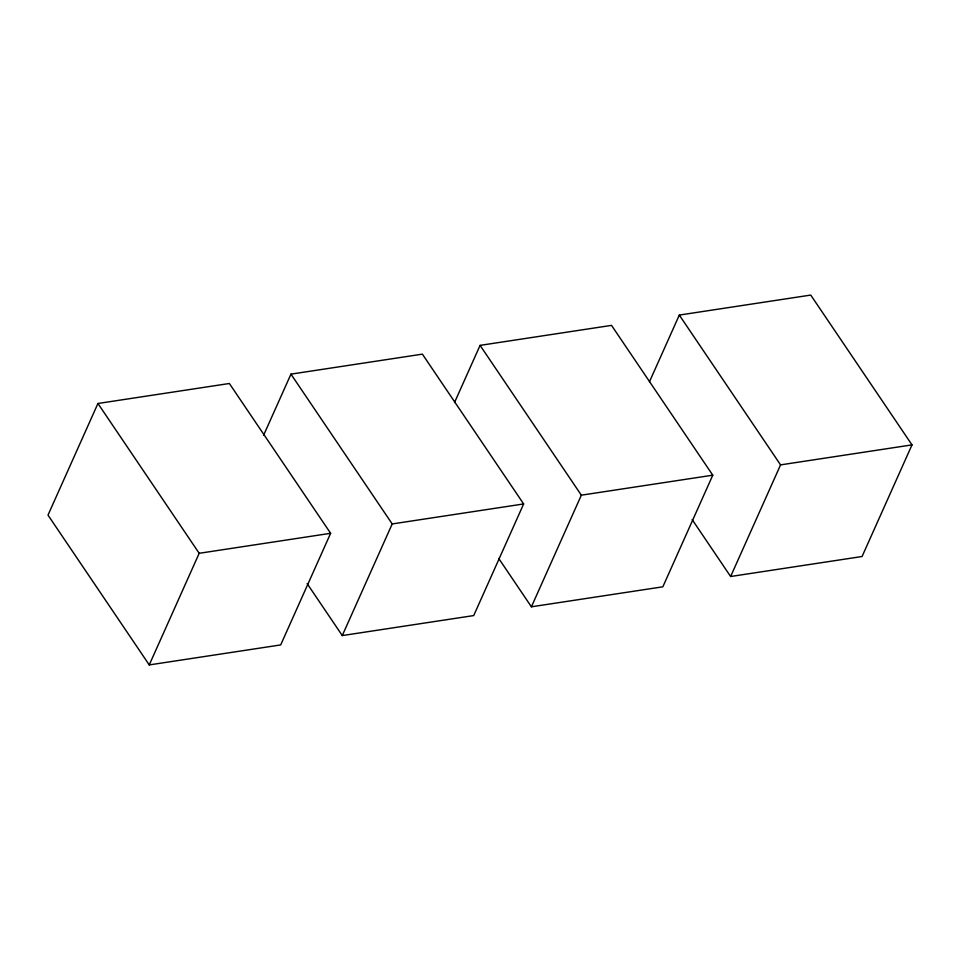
<?xml version="1.0" encoding="UTF-8"?>
<svg xmlns="http://www.w3.org/2000/svg" width="960" height="960" viewBox="0 0 960 960"><rect width="100%" height="100%" fill="white"/><g stroke="black" fill="none" stroke-linecap="round" stroke-linejoin="round"><path stroke-width="1.44" d="M97.932 403.488L48 515.112L149.256 664.92L280.692 644.928L330.624 533.304L229.368 383.496L97.932 403.488L199.188 553.296L149.256 664.92M263.544 435.384L290.952 374.136L422.388 354.144L523.644 503.952L473.712 615.576L342.276 635.568L307.128 583.572M342.276 635.568L392.208 523.944L523.644 503.952M454.512 402.54L480.084 345.372L611.52 325.38L712.776 475.188L662.844 586.812L531.408 606.804L498.768 558.516M531.408 606.804L581.34 495.18L712.776 475.188M649.464 381.768L679.308 315.072L810.744 295.08L912 444.888L862.068 556.512L730.632 576.504L692.136 519.552M730.632 576.504L780.564 464.88L912 444.888M199.188 553.296L330.624 533.304M679.308 315.072L780.564 464.88M480.084 345.372L581.34 495.18M290.952 374.136L392.208 523.944"/></g></svg>
